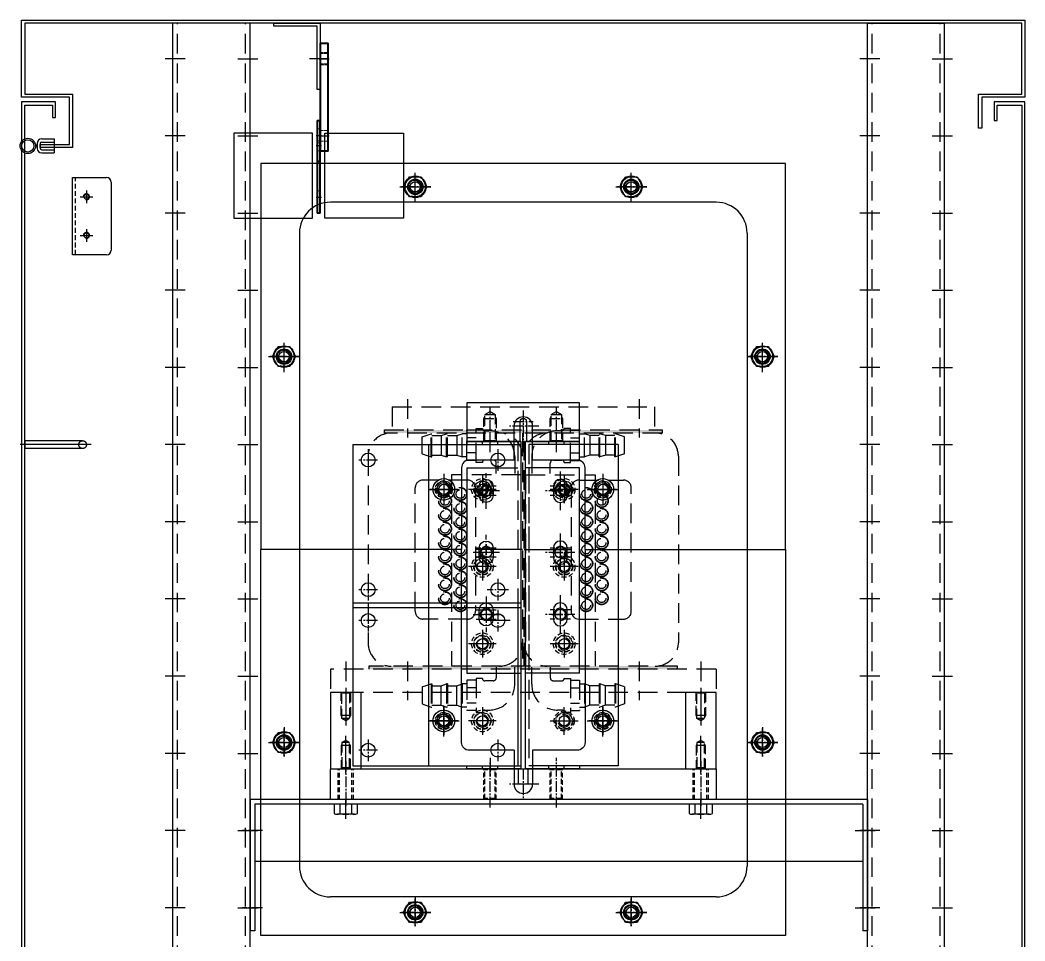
# Model space of a CAD drawing. Header units: millimetres. Extents: x 24815 to 36799, y -9299 to 5469.
# Drawn here: x 36148 to 36799, y 238 to 834 of the extents above; entities that cross this region are included whole.
import ezdxf

# ---------------------------------------------------------------- set-up
doc = ezdxf.new("R2010")
doc.units = ezdxf.units.MM
for name, pattern in [('CENTER', [50.8, 31.75, -6.35, 6.35, -6.35]), ('CENTER1', [10, 7, -1, 1, -1]), ('DPDM0486$0$CHAIN', [0.3543, 0.2362, -0.0295, 0.0591, -0.0295]), ('DPDM0486$0$DASHED', [0.2067, 0.1654, -0.0413]), ('DPDM0487$0$CHAIN', [0.3543, 0.2362, -0.0295, 0.0591, -0.0295]), ('DPDM0487$0$DASHED', [0.2067, 0.1654, -0.0413]), ('HIDDEN', [9.525, 6.35, -3.175]), ('HIDDEN2', [4.7625, 3.175, -1.5875]), ('HIDDENX2', [19.05, 12.7, -6.35])]:
    doc.linetypes.add(name, pattern=pattern)
for name, color, linetype in [('3', 3, 'Continuous'), ('______', 7, 'Continuous'), ('CENTER', 1, 'CENTER'), ('H', 2, 'HIDDEN'), ('HIDDEN', 2, 'HIDDEN'), ('THIN', 3, 'Continuous')]:
    doc.layers.add(name, color=color, linetype=linetype)
for name, color, linetype, lineweight in [('DPDM0486$0$가려진 것(ISO)', 2, 'DPDM0486$0$DASHED', 18), ('DPDM0486$0$가시적인 것(ISO)', 3, 'Continuous', 40), ('DPDM0486$0$중심선(ISO)', 1, 'Continuous', 25), ('DPDM0487$0$가려진 것(ISO)', 2, 'DPDM0487$0$DASHED', 18), ('DPDM0487$0$가시적인 것(ISO)', 3, 'Continuous', 40), ('DPDM0487$0$중심선(ISO)', 1, 'Continuous', 25), ('외형선', 3, 'Continuous', 30)]:
    doc.layers.add(name, color=color, linetype=linetype, lineweight=lineweight)

# ---------------------------------------------------------------- blocks, each defined once
blk = doc.blocks.new('87erfasdfasdfasdfasdfsdaf')
at = {"color": 140}
for p, q in [((-12215.28, 14062.53), (-12215.28, 14958.53)), ((-12165.28, 14958.53), (-12215.28, 14958.53)), ((-12165.28, 14062.53), (-12165.28, 14958.53)), ((-12215.28, 14062.53), (-12165.28, 14062.53))]:
    blk.add_line(p, q, dxfattribs=at)
at = {"color": 2, "linetype": 'HIDDENX2'}
for p, q in [((-12212.28, 14062.53), (-12212.28, 14958.53)), ((-12168.28, 14062.53), (-12168.28, 14958.53))]:
    blk.add_line(p, q, dxfattribs=at)
at = {"color": 1}
for p, q in [((-12207.28, 14935.53), (-12220.28, 14935.53)), ((-12173.28, 14935.53), (-12160.28, 14935.53)), ((-12207.28, 14885.53), (-12220.28, 14885.53)), ((-12173.28, 14885.53), (-12160.28, 14885.53)), ((-12207.28, 14835.53), (-12220.28, 14835.53)), ((-12173.28, 14835.53), (-12160.28, 14835.53)), ((-12207.28, 14785.53), (-12220.28, 14785.53)), ((-12173.28, 14785.53), (-12160.28, 14785.53)), ((-12207.28, 14735.53), (-12220.28, 14735.53)), ((-12173.28, 14735.53), (-12160.28, 14735.53)), ((-12207.28, 14685.53), (-12220.28, 14685.53)), ((-12173.28, 14685.53), (-12160.28, 14685.53)), ((-12207.28, 14635.53), (-12220.28, 14635.53)), ((-12173.28, 14635.53), (-12160.28, 14635.53)), ((-12207.28, 14585.53), (-12220.28, 14585.53)), ((-12173.28, 14585.53), (-12160.28, 14585.53)), ((-12207.28, 14535.53), (-12220.28, 14535.53)), ((-12173.28, 14535.53), (-12160.28, 14535.53)), ((-12207.28, 14485.53), (-12220.28, 14485.53)), ((-12173.28, 14485.53), (-12160.28, 14485.53)), ((-12207.28, 14435.53), (-12220.28, 14435.53)), ((-12173.28, 14435.53), (-12160.28, 14435.53)), ((-12207.28, 14385.53), (-12220.28, 14385.53)), ((-12173.28, 14385.53), (-12160.28, 14385.53)), ((-12207.28, 14335.53), (-12220.28, 14335.53)), ((-12173.28, 14335.53), (-12160.28, 14335.53)), ((-12207.28, 14285.53), (-12220.28, 14285.53)), ((-12173.28, 14285.53), (-12160.28, 14285.53)), ((-12207.28, 14235.53), (-12220.28, 14235.53)), ((-12173.28, 14235.53), (-12160.28, 14235.53)), ((-12207.28, 14185.53), (-12220.28, 14185.53)), ((-12173.28, 14185.53), (-12160.28, 14185.53)), ((-12207.28, 14135.53), (-12220.28, 14135.53)), ((-12173.28, 14135.53), (-12160.28, 14135.53)), ((-12207.28, 14085.53), (-12220.28, 14085.53)), ((-12173.28, 14085.53), (-12160.28, 14085.53))]:
    blk.add_line(p, q, dxfattribs=at)
blk = doc.blocks.new('56TERFDASDFSD')
at = {"color": 4}
for p, q in [((29592.03, 11655.8), (29622.03, 11655.8)), ((29592.03, 11653.8), (29592.03, 11655.8)), ((29620.03, 11653.8), (29592.03, 11653.8)), ((29620.03, 11612.8), (29620.03, 11653.8)), ((29622.03, 11655.8), (29622.03, 11612.8)), ((29622.03, 11612.8), (29620.03, 11612.8))]:
    blk.add_line(p, q, dxfattribs=at)
at = {"layer": 'CENTER', "ltscale": 3}
blk.add_line((29627.03, 11632.8), (29615.03, 11632.8), dxfattribs=at)
blk = doc.blocks.new('ASDHREWHREJJJ')
for p, q in [((14491.89, -8468.07), (14488.89, -8468.07)), ((14489.89, -8467.05), (14489.89, -8468.07)), ((14490.89, -8467.05), (14490.89, -8468.07)), ((14485.89, -8471.07), (14485.89, -8479.07)), ((14487.89, -8471.07), (14487.89, -8479.07)), ((14491.89, -8470.07), (14488.89, -8470.07)), ((14492.89, -8471.07), (14492.89, -8479.07)), ((14494.89, -8471.07), (14494.89, -8479.07)), ((14494.89, -8479.07), (14485.89, -8479.07))]:
    blk.add_line(p, q)
for radius in [5, 4]:
    blk.add_circle((14490.39, -8462.07), radius)
for centre, radius, start, end in [((14488.89, -8471.07), 3, 90, 180), ((14491.89, -8471.07), 3, 0, 90), ((14488.89, -8471.07), 1, 90, 180), ((14491.89, -8471.07), 1, 0, 90)]:
    blk.add_arc(centre, radius, start, end)
blk = doc.blocks.new('HFFFFFF')
at = {"color": 1}
for p, q in [((-14020.93, -13920.96), (-14020.93, -13870.96)), ((-14020.93, -13870.96), (-13998.93, -13870.96)), ((-13995.93, -13873.96), (-13995.93, -13917.96)), ((-13998.93, -13920.96), (-14020.93, -13920.96))]:
    blk.add_line(p, q, dxfattribs=at)
at = {"color": 2, "linetype": 'HIDDEN2'}
blk.add_line((-14018.93, -13920.96), (-14018.93, -13870.96), dxfattribs=at)
at = {"color": 3}
for centre in [(-14011.93, -13883.46), (-14011.93, -13908.46)]:
    blk.add_circle(centre, 1.6, dxfattribs=at)
at = {"color": 1}
for centre, start, end in [((-13998.93, -13873.96), 0, 90), ((-13998.93, -13917.96), 270, 0)]:
    blk.add_arc(centre, 3, start, end, dxfattribs=at)
for centre in [(-14011.93, -13883.46), (-14011.93, -13908.46)]:
    blk.add_arc(centre, 2, 259.35381, 193.7158)
at = {"layer": 'CENTER', "linetype": 'CENTER', "ltscale": 3}
for p, q in [((-14016.03, -13883.46), (-14007.83, -13883.46)), ((-14011.93, -13879.36), (-14011.93, -13887.56)), ((-14011.93, -13904.36), (-14011.93, -13912.56)), ((-14016.03, -13908.46), (-14007.83, -13908.46))]:
    blk.add_line(p, q, dxfattribs=at)
blk = doc.blocks.new('A$C02817C94')
at = {"color": 3}
for points in [[(622, 850), (622, 830), (620, 830), (620, 852), (648, 852), (648, 898), (2, 898), (2, 852), (33, 852), (33, 817.5), (12, 817.5), (12, 819.5), (31, 819.5), (31, 850), (0, 850), (0, 900), (650, 900), (650, 850)], [(2, 55), (2, 845), (20, 845), (20, 837), (22, 837), (22, 847), (0, 847), (0, 53), (22, 53), (22, 63), (20, 63), (20, 55)]]:
    blk.add_lwpolyline(points, close=True, dxfattribs=at)
at = {"layer": '3'}
blk.add_line((2, 627.5), (2, 622.5), dxfattribs=at)
at = {"layer": 'CENTER', "ltscale": 10}
blk.add_line((45, 625), (-1, 625), dxfattribs=at)
at = {"layer": 'H', "color": 2, "ltscale": 10}
for p, q in [((39.5, 627.5), (2, 627.5)), ((39.5, 622.5), (2, 622.5))]:
    blk.add_line(p, q, dxfattribs=at)
blk.add_circle((39.5, 625), 2.5, dxfattribs=at)
at = {"layer": '외형선', "lineweight": -3}
blk.add_lwpolyline([(630, 835), (632, 835), (632, 845), (648, 845), (648, 155), (632, 155), (632, 165), (630, 165), (630, 153), (650, 153), (650, 847), (630, 847), (630, 835)], dxfattribs=at)
for name, p in [('87erfasdfasdfasdfasdfsdaf', (12313.28, -14060.53)), ('56TERFDASDFSD', (-29428.53, -10757.8)), ('HFFFFFF', (14053.93, 14668.96))]:
    blk.add_blockref(name, p)
at = {"xscale": -1}
blk.add_blockref('87erfasdfasdfasdfasdfsdaf', (-11617.28, -14060.53), dxfattribs=at)
at = {"color": 4, "rotation": 90.00000000000001}
blk.add_blockref('ASDHREWHREJJJ', (-8458.07, -13671.89), dxfattribs=at)
blk = doc.blocks.new('874ERTASDFSDFFSDF')
at = {"color": 0}
for p, q in [((15036.49, 10157.75), (15036.49, 10151.83)), ((15038.37, 10158.33), (15049.62, 10158.33)), ((15040.24, 10151.83), (15040.24, 10157.75)), ((15047.75, 10151.83), (15047.75, 10157.75)), ((15051.5, 10151.83), (15051.5, 10157.75)), ((15036.49, 10151.83), (15051.5, 10151.83))]:
    blk.add_line(p, q, dxfattribs=at)
for centre, radius, start, end in [((15038.37, 10155.01), 3.32, 55.61575, 124.38425), ((15043.99, 10145.91), 12.42, 72.41205, 107.58795), ((15049.62, 10155.01), 3.32, 55.61575, 124.38425)]:
    blk.add_arc(centre, radius, start, end, dxfattribs=at)
at = {"layer": 'CENTER'}
blk.add_line((15043.99, 10161.33), (15043.99, 10148.83), dxfattribs=at)
blk = doc.blocks.new('A$C7F624D06')
at = {"color": 140}
for p, q in [((-200, 0), (-200, 85)), ((-200, 85), (-197, 85)), ((-197, 3), (-197, 85)), ((197, 3), (197, 85)), ((197, 85), (200, 85)), ((200, 0), (200, 85)), ((-197, 40), (197, 40)), ((-200, 0), (200, 0)), ((-197, 3), (197, 3))]:
    blk.add_line(p, q, dxfattribs=at)
at = {"color": 1, "linetype": 'CENTER1'}
for p, q in [((-192, 70), (-205, 70)), ((192, 70), (205, 70)), ((-192, 20), (-205, 20)), ((192, 20), (205, 20))]:
    blk.add_line(p, q, dxfattribs=at)
for p in [(-15135.99, -10148.83), (-14905.99, -10148.83)]:
    blk.add_blockref('874ERTASDFSDFFSDF', p)
blk = doc.blocks.new('A$C56F309C0')
at = {"layer": 'DPDM0486$0$가려진 것(ISO)', "ltscale": 12.094824}
for p, q in [((-4, 0), (-4, -5)), ((-3.3235, 0), (-3.3235, -5)), ((3.3235, 0), (3.3235, -5)), ((4, -5), (4, 0)), ((46.5, 0), (46.5, -5)), ((53.5, 0), (53.5, -5))]:
    blk.add_line(p, q, dxfattribs=at)
at = {"layer": 'DPDM0486$0$가시적인 것(ISO)'}
for p, q in [((-10, 0), (60, 0)), ((-10, 0), (-10, -5)), ((60, -5), (60, 0)), ((60, -5), (-10, -5))]:
    blk.add_line(p, q, dxfattribs=at)
at = {"layer": 'DPDM0486$0$중심선(ISO)', "linetype": 'DPDM0486$0$CHAIN', "ltscale": 7.222748}
for p, q in [((0, 0.75), (0, -5.75)), ((50, 0.75), (50, -5.75))]:
    blk.add_line(p, q, dxfattribs=at)
blk = doc.blocks.new('A$C333E5E4C')
at = {"layer": 'DPDM0487$0$가려진 것(ISO)', "ltscale": 3.809293}
for p, q in [((0, 4.5), (2, 4.5)), ((0, -3.25), (2, -3.25)), ((0, -4.5), (2, -4.5)), ((0, -9.75), (2, -9.75)), ((0, -35.5), (2, -35.5)), ((0, -44.5), (2, -44.5))]:
    blk.add_line(p, q, dxfattribs=at)
at = {"layer": 'DPDM0487$0$가시적인 것(ISO)'}
for p, q in [((0, -16.5), (0, 10)), ((2, 10), (0, 10)), ((2, 10), (2, -16.5)), ((0, -50), (0, -16.5)), ((0, -16.5), (2, -16.5)), ((2, -16.5), (2, -50)), ((0, -50), (2, -50))]:
    blk.add_line(p, q, dxfattribs=at)
at = {"layer": 'DPDM0487$0$중심선(ISO)', "linetype": 'DPDM0487$0$CHAIN', "ltscale": 3.889126}
for p, q in [((-0.75, 0), (2.75, 0)), ((-0.75, -6.5), (2.75, -6.5)), ((-0.75, -40), (2.75, -40))]:
    blk.add_line(p, q, dxfattribs=at)
blk = doc.blocks.new('A$C0DEE3F55')
for points in [[(-54, -103.29), (-3, -103.29), (-3, -48.29), (-54, -48.29)], [(56, -103.29), (5, -103.29), (5, -48.29), (56, -48.29)]]:
    blk.add_lwpolyline(points, close=True)
at = {"rotation": 270}
blk.add_blockref('A$C56F309C0', (0, 0), dxfattribs=at)
blk.add_blockref('A$C333E5E4C', (0, -50))
blk = doc.blocks.new('A$C68274837')
at = {"color": 2, "linetype": 'HIDDEN2'}
for p, q in [((-235, 0), (-235, 20)), ((-234, 0), (-234, 20)), ((-226, 0), (-226, 20)), ((-225, 0), (-225, 20)), ((-140.5, 0), (-140.5, 20)), ((-132.5, 0), (-132.5, 20)), ((-97.5, 0), (-97.5, 20)), ((-89.5, 0), (-89.5, 20)), ((-5, 0), (-5, 20)), ((-4, 0), (-4, 20)), ((4, 0), (4, 20)), ((5, 0), (5, 20)), ((-139.82, 0.68), (-139.82, 19.32)), ((-133.18, 0.68), (-133.18, 19.32)), ((-96.82, 0.68), (-96.82, 19.32)), ((-90.18, 0.68), (-90.18, 19.32))]:
    blk.add_line(p, q, dxfattribs=at)
at = {"color": 1, "linetype": 'CENTER1'}
for p, q in [((-230, 25), (-230, -5)), ((-136.5, -5), (-136.5, 25)), ((-93.5, -5), (-93.5, 25)), ((0, 25), (0, -5))]:
    blk.add_line(p, q, dxfattribs=at)
at = {"color": 251}
blk.add_lwpolyline([(10, 20), (10, 0), (-240, 0), (-240, 20)], close=True, dxfattribs=at)
at = {"color": 2, "linetype": 'HIDDEN2'}
for points in [[(-132.5, 20), (-133.18, 19.32), (-139.82, 19.32), (-140.5, 20)], [(-89.5, 20), (-90.18, 19.32), (-96.82, 19.32), (-97.5, 20)], [(-132.5, 0), (-133.18, 0.68), (-139.82, 0.68), (-140.5, 0)], [(-89.5, 0), (-90.18, 0.68), (-96.82, 0.68), (-97.5, 0)]]:
    blk.add_lwpolyline(points, dxfattribs=at)
at = {"color": 251}
blk.add_lwpolyline([(-112, 20), (-112, 10), (-118, 10), (-118, 20)], dxfattribs=at)
blk = doc.blocks.new('A$C0AB6552B')
at = {"color": 32}
for p, q in [((-10, 49.5), (-10, 0)), ((10, 49.5), (-10, 49.5)), ((10, 0), (10, 49.5)), ((-10, 0), (10, 0))]:
    blk.add_line(p, q, dxfattribs=at)
at = {"layer": 'CENTER'}
for p, q in [((0, 52.5), (0, 28.08)), ((0, -3), (0, 21.42))]:
    blk.add_line(p, q, dxfattribs=at)
at = {"layer": 'HIDDEN'}
for p, q in [((3, 34.5), (-3, 34.5)), ((2.46, 32.5), (-2.46, 32.5)), ((3, 15), (-3, 15)), ((2.46, 17), (-2.46, 17))]:
    blk.add_line(p, q, dxfattribs=at)
for points in [[(-2.46, 33.56), (-3, 34.5), (-3, 49.5)], [(3, 49.5), (2.46, 48.96), (-2.46, 48.96), (-3, 49.5)], [(2.46, 48.96), (2.46, 32.5), (0, 31.08), (-2.46, 32.5), (-2.46, 48.96)], [(3, 49.5), (3, 34.5), (2.46, 33.56)], [(-2.46, 15.94), (-3, 15), (-3, 0)], [(2.46, 0.54), (2.46, 17), (0, 18.42), (-2.46, 17), (-2.46, 0.54)], [(3, 0), (3, 15), (2.46, 15.94)], [(3, 0), (2.46, 0.54), (-2.46, 0.54), (-3, 0)]]:
    blk.add_lwpolyline(points, dxfattribs=at)
blk = doc.blocks.new('A$C1CBE4299')
at = {"color": 3}
for p, q in [((-20, 225), (-270, 225)), ((-290, 205), (-290, -205)), ((0, 205), (0, -205)), ((-20, -225), (-270, -225))]:
    blk.add_line(p, q, dxfattribs=at)
at = {"color": 2, "linetype": 'HIDDENX2'}
for points in [[(-218.75, 241.5), (-211.25, 241.5), (-207.49, 235), (-211.25, 228.5), (-218.75, 228.5), (-222.51, 235), (-218.75, 241.5)], [(-78.75, 241.5), (-71.25, 241.5), (-67.49, 235), (-71.25, 228.5), (-78.75, 228.5), (-82.51, 235), (-78.75, 241.5)], [(-303.75, 131.5), (-296.25, 131.5), (-292.49, 125), (-296.25, 118.5), (-303.75, 118.5), (-307.51, 125), (-303.75, 131.5)], [(6.25, 131.5), (13.75, 131.5), (17.51, 125), (13.75, 118.5), (6.25, 118.5), (2.49, 125), (6.25, 131.5)], [(-303.75, -118.5), (-296.25, -118.5), (-292.49, -125), (-296.25, -131.5), (-303.75, -131.5), (-307.51, -125), (-303.75, -118.5)], [(6.25, -118.5), (13.75, -118.5), (17.51, -125), (13.75, -131.5), (6.25, -131.5), (2.49, -125), (6.25, -118.5)], [(-218.75, -228.5), (-211.25, -228.5), (-207.49, -235), (-211.25, -241.5), (-218.75, -241.5), (-222.51, -235), (-218.75, -228.5)], [(-78.75, -228.5), (-71.25, -228.5), (-67.49, -235), (-71.25, -241.5), (-78.75, -241.5), (-82.51, -235), (-78.75, -228.5)]]:
    blk.add_lwpolyline(points, dxfattribs=at)
for centre in [(-215, 235), (-75, 235), (-300, 125), (10, 125), (-300, -125), (10, -125), (-215, -235), (-75, -235)]:
    blk.add_circle(centre, 6.5, dxfattribs=at)
at = {"color": 3}
for centre in [(-215, 235), (-75, 235), (-300, 125), (10, 125), (-300, -125), (10, -125), (-215, -235), (-75, -235)]:
    blk.add_circle(centre, 5, dxfattribs=at)
for centre in [(-215, 235), (-75, 235), (-300, 125), (10, 125), (-300, -125), (10, -125), (-215, -235), (-75, -235)]:
    blk.add_circle(centre, 3.32)
for centre, start, end in [((-270, 205), 90, 180), ((-20, 205), 0, 90), ((-270, -205), 180, 270), ((-20, -205), 270, 0)]:
    blk.add_arc(centre, 20, start, end, dxfattribs=at)
at = {"layer": 'CENTER'}
for p, q in [((-215, 226), (-215, 244)), ((-75, 226), (-75, 244)), ((-225.01, 235), (-204.99, 235)), ((-85.01, 235), (-64.99, 235)), ((-300, 116), (-300, 134)), ((10, 116), (10, 134)), ((-310.01, 125), (-289.99, 125)), ((-0.01, 125), (20.01, 125)), ((-300, -134), (-300, -116)), ((10, -134), (10, -116)), ((-310.01, -125), (-289.99, -125)), ((-0.01, -125), (20.01, -125)), ((-215, -244), (-215, -226)), ((-75, -244), (-75, -226)), ((-225.01, -235), (-204.99, -235)), ((-85.01, -235), (-64.99, -235))]:
    blk.add_line(p, q, dxfattribs=at)
at = {"layer": 'THIN'}
for centre in [(-215, 235), (-75, 235), (-300, 125), (10, 125), (-300, -125), (10, -125), (-215, -235), (-75, -235)]:
    blk.add_arc(centre, 4, 165, 105, dxfattribs=at)
blk = doc.blocks.new('A$C2F8D051A')
at = {"linetype": 'HIDDENX2'}
for points in [[(-35, 170), (-35, 168), (-215, 168), (-215, 170)], [(-225, 15), (-225, 17), (-25, 17), (-25, 15)]]:
    blk.add_hatch(color=250, dxfattribs=at).paths.add_polyline_path(points)
at = {"color": 250, "linetype": 'HIDDENX2'}
for p, q in [((-200, 190), (-200, 165)), ((-50, 190), (-50, 165)), ((-210, 185), (-40, 185)), ((-210, 185), (-210, 170)), ((-40, 185), (-40, 170)), ((-215, 170), (-35, 170)), ((-215, 168), (-215, 170)), ((-155.5, 169.81), (-161.5, 169.81)), ((-161.5, 150.18), (-161.5, 169.81)), ((-155.5, 149), (-155.5, 171)), ((-155.5, 171), (-151.5, 171)), ((-150, 169.5), (-147.25, 169.5)), ((-100, 169.5), (-102.75, 169.5)), ((-94.5, 171), (-98.5, 171)), ((-94.5, 149), (-94.5, 171)), ((-94.5, 169.81), (-88.5, 169.81)), ((-88.5, 150.18), (-88.5, 169.81)), ((-35, 170), (-35, 168)), ((-35, 168), (-215, 168)), ((-190.5, 165.5), (-184.73, 167.5)), ((-190.5, 154.5), (-190.5, 165.5)), ((-190.5, 164.45), (-190.3, 164.25)), ((-184.73, 167.5), (-184.23, 167.5)), ((-184.73, 152.5), (-184.73, 167.5)), ((-184.23, 152.5), (-184.23, 167.5)), ((-184.23, 166.3), (-178.23, 166.3)), ((-178.23, 166.3), (-174.65, 167.5)), ((-178.23, 166.3), (-178.23, 153.7)), ((-174.65, 152.5), (-174.65, 167.5)), ((-174.15, 167.5), (-174.65, 167.5)), ((-174.15, 152.5), (-174.15, 167.5)), ((-174.15, 166.3), (-168.15, 166.3)), ((-168.15, 166.3), (-164.58, 167.5)), ((-168.15, 166.3), (-168.15, 153.7)), ((-164.58, 152.5), (-164.58, 167.5)), ((-161.5, 167.5), (-164.58, 167.5)), ((-155.5, 164.9), (-161.5, 164.9)), ((-125.5, 168), (-125.5, 17)), ((-124.5, 17), (-124.5, 168)), ((-94.5, 164.9), (-88.5, 164.9)), ((-88.5, 167.5), (-85.42, 167.5)), ((-85.42, 152.5), (-85.42, 167.5)), ((-81.85, 166.3), (-85.42, 167.5)), ((-75.85, 166.3), (-81.85, 166.3)), ((-81.85, 166.3), (-81.85, 153.7)), ((-75.85, 152.5), (-75.85, 167.5)), ((-75.85, 167.5), (-75.35, 167.5)), ((-75.35, 152.5), (-75.35, 167.5)), ((-71.77, 166.3), (-75.35, 167.5)), ((-65.77, 166.3), (-71.77, 166.3)), ((-71.77, 166.3), (-71.77, 153.7)), ((-65.77, 152.5), (-65.77, 167.5)), ((-65.27, 167.5), (-65.77, 167.5)), ((-65.27, 152.5), (-65.27, 167.5)), ((-59.5, 165.5), (-65.27, 167.5)), ((-59.5, 164.45), (-59.7, 164.25)), ((-59.5, 154.5), (-59.5, 165.5)), ((-225.5, 153), (-225.5, 32)), ((-190.5, 155.55), (-190.3, 155.75)), ((-190.5, 154.5), (-184.73, 152.5)), ((-184.73, 152.5), (-184.23, 152.5)), ((-184.23, 153.7), (-178.23, 153.7)), ((-178.23, 153.7), (-174.65, 152.5)), ((-174.15, 152.5), (-174.65, 152.5)), ((-174.15, 153.7), (-168.15, 153.7)), ((-168.15, 153.7), (-164.58, 152.5)), ((-161.5, 152.5), (-164.58, 152.5)), ((-155.5, 155.09), (-161.5, 155.09)), ((-155.5, 150.18), (-161.5, 150.18)), ((-144.5, 150.5), (-150, 150.5)), ((-130.5, 152.75), (-130.5, 141.73)), ((-119.5, 152.75), (-119.5, 141.73)), ((-105.5, 150.5), (-100, 150.5)), ((-94.5, 155.09), (-88.5, 155.09)), ((-94.5, 150.18), (-88.5, 150.18)), ((-88.5, 152.5), (-85.42, 152.5)), ((-81.85, 153.7), (-85.42, 152.5)), ((-75.85, 153.7), (-81.85, 153.7)), ((-75.85, 152.5), (-75.35, 152.5)), ((-71.77, 153.7), (-75.35, 152.5)), ((-65.77, 153.7), (-71.77, 153.7)), ((-65.27, 152.5), (-65.77, 152.5)), ((-59.5, 154.5), (-65.27, 152.5)), ((-59.5, 155.55), (-59.7, 155.75)), ((-24.5, 153), (-24.5, 32)), ((-151.5, 149), (-155.5, 149)), ((-142.5, 141.73), (-142.5, 148.5)), ((-107.5, 141.73), (-107.5, 148.5)), ((-98.5, 149), (-94.5, 149)), ((-161, 137.5), (-190, 137.5)), ((-126.5, 141), (-171.5, 141)), ((-171.5, 141), (-171.5, 17)), ((-126.5, 141), (-126.5, 17)), ((-123.5, 141), (-78.5, 141)), ((-123.5, 141), (-123.5, 17)), ((-89, 137.5), (-60, 137.5)), ((-78.5, 141), (-78.5, 17)), ((-195, 52.5), (-195, 132.5)), ((-156, 132.5), (-156, 52.5)), ((-94, 132.5), (-94, 52.5)), ((-55, 52.5), (-55, 132.5)), ((-195, 92.5), (-225.5, 92.5)), ((-55, 92.5), (-24.5, 92.5)), ((-161, 47.5), (-190, 47.5)), ((-89, 47.5), (-60, 47.5)), ((-240, 20), (-240, -5)), ((-200, 20), (-200, -5)), ((-50, 20), (-50, -5)), ((-10, 20), (-10, -5)), ((0, 15), (-250, 15)), ((-250, 15), (-250, 0)), ((-25, 17), (-225, 17)), ((-225, 17), (-225, 15)), ((-142.5, 16.27), (-142.5, 9.5)), ((-130.5, 5.25), (-130.5, 16.27)), ((-119.5, 5.25), (-119.5, 16.27)), ((-107.5, 16.27), (-107.5, 9.5)), ((-25, 15), (-25, 17)), ((0, 15), (0, 0)), ((-155.5, 7.82), (-161.5, 7.82)), ((-161.5, 7.82), (-161.5, -11.81)), ((-151.5, 9), (-155.5, 9)), ((-155.5, 9), (-155.5, -13)), ((-144.5, 7.5), (-150, 7.5)), ((-105.5, 7.5), (-100, 7.5)), ((-98.5, 9), (-94.5, 9)), ((-94.5, 9), (-94.5, -13)), ((-94.5, 7.82), (-88.5, 7.82)), ((-88.5, 7.82), (-88.5, -11.81)), ((0, 0), (-250, 0)), ((-190.5, 3.5), (-184.73, 5.5)), ((-190.5, 3.5), (-190.5, -7.5)), ((-190.5, 2.45), (-190.3, 2.25)), ((-184.73, 5.5), (-184.23, 5.5)), ((-184.73, 5.5), (-184.73, -9.5)), ((-184.23, 5.5), (-184.23, -9.5)), ((-184.23, 4.3), (-178.23, 4.3)), ((-178.23, 4.3), (-174.65, 5.5)), ((-178.23, -8.3), (-178.23, 4.3)), ((-174.65, 5.5), (-174.65, -9.5)), ((-174.15, 5.5), (-174.65, 5.5)), ((-174.15, 5.5), (-174.15, -9.5)), ((-174.15, 4.3), (-168.15, 4.3)), ((-168.15, 4.3), (-164.58, 5.5)), ((-168.15, -8.3), (-168.15, 4.3)), ((-164.58, 5.5), (-164.58, -9.5)), ((-161.5, 5.5), (-164.58, 5.5)), ((-155.5, 2.91), (-161.5, 2.91)), ((-94.5, 2.91), (-88.5, 2.91)), ((-88.5, 5.5), (-85.42, 5.5)), ((-85.42, 5.5), (-85.42, -9.5)), ((-81.85, 4.3), (-85.42, 5.5)), ((-75.85, 4.3), (-81.85, 4.3)), ((-81.85, -8.3), (-81.85, 4.3)), ((-75.85, 5.5), (-75.85, -9.5)), ((-75.85, 5.5), (-75.35, 5.5)), ((-75.35, 5.5), (-75.35, -9.5)), ((-71.77, 4.3), (-75.35, 5.5)), ((-65.77, 4.3), (-71.77, 4.3)), ((-71.77, -8.3), (-71.77, 4.3)), ((-65.77, 5.5), (-65.77, -9.5)), ((-65.27, 5.5), (-65.77, 5.5)), ((-59.5, 3.5), (-65.27, 5.5)), ((-65.27, 5.5), (-65.27, -9.5)), ((-59.5, 2.45), (-59.7, 2.25)), ((-59.5, 3.5), (-59.5, -7.5)), ((-190.5, -6.45), (-190.3, -6.25)), ((-59.5, -6.45), (-59.7, -6.25)), ((-190.5, -7.5), (-184.73, -9.5)), ((-184.73, -9.5), (-184.23, -9.5)), ((-184.23, -8.3), (-178.23, -8.3)), ((-178.23, -8.3), (-174.65, -9.5)), ((-174.15, -9.5), (-174.65, -9.5)), ((-174.15, -8.3), (-168.15, -8.3)), ((-168.15, -8.3), (-164.58, -9.5)), ((-161.5, -9.5), (-164.58, -9.5)), ((-155.5, -6.9), (-161.5, -6.9)), ((-155.5, -11.81), (-161.5, -11.81)), ((-155.5, -13), (-151.5, -13)), ((-150, -11.5), (-147.25, -11.5)), ((-100, -11.5), (-102.75, -11.5)), ((-94.5, -13), (-98.5, -13)), ((-94.5, -6.9), (-88.5, -6.9)), ((-94.5, -11.81), (-88.5, -11.81)), ((-88.5, -9.5), (-85.42, -9.5)), ((-81.85, -8.3), (-85.42, -9.5)), ((-75.85, -8.3), (-81.85, -8.3)), ((-75.85, -9.5), (-75.35, -9.5)), ((-71.77, -8.3), (-75.35, -9.5)), ((-65.77, -8.3), (-71.77, -8.3)), ((-65.27, -9.5), (-65.77, -9.5)), ((-59.5, -7.5), (-65.27, -9.5))]:
    blk.add_line(p, q, dxfattribs=at)
at = {"color": 0, "linetype": 'CENTER1'}
for p, q in [((-143.55, 130.5), (-154.45, 130.5)), ((-149, 135.95), (-149, 125.05)), ((-106.45, 130.5), (-95.55, 130.5)), ((-101, 135.95), (-101, 125.05)), ((-149, 95.95), (-149, 85.05)), ((-101, 95.95), (-101, 85.05)), ((-143.55, 90.5), (-154.45, 90.5)), ((-106.45, 90.5), (-95.55, 90.5)), ((-149, 55.95), (-149, 45.05)), ((-101, 55.95), (-101, 45.05)), ((-143.55, 50.5), (-154.45, 50.5)), ((-106.45, 50.5), (-95.55, 50.5))]:
    blk.add_line(p, q, dxfattribs=at)
at = {"color": 250}
for p, q in [((-125.5, 92.5), (-156, 92.5)), ((-124.5, 92.5), (-94, 92.5))]:
    blk.add_line(p, q, dxfattribs=at)
at = {"color": 250, "linetype": 'HIDDENX2'}
for centre, radius in [((-165.75, 128.5), 4.25), ((-165.75, 128.5), 4), ((-165.75, 128.5), 2.8), ((-84.25, 128.5), 4.25), ((-84.25, 128.5), 4), ((-84.25, 128.5), 2.8), ((-175.75, 124), 4.25), ((-175.75, 124), 4), ((-175.75, 124), 2.8), ((-165.75, 119.5), 4.25), ((-84.25, 119.5), 4.25), ((-74.25, 124), 4.25), ((-74.25, 124), 4), ((-74.25, 124), 2.8), ((-175.75, 115), 4.25), ((-175.75, 115), 4), ((-175.75, 115), 2.8), ((-165.75, 119.5), 4), ((-165.75, 119.5), 2.8), ((-84.25, 119.5), 4), ((-84.25, 119.5), 2.8), ((-74.25, 115), 4.25), ((-74.25, 115), 4), ((-74.25, 115), 2.8), ((-165.75, 110.5), 4.25), ((-165.75, 110.5), 4), ((-165.75, 110.5), 2.8), ((-84.25, 110.5), 4.25), ((-84.25, 110.5), 4), ((-84.25, 110.5), 2.8), ((-175.75, 106), 4.25), ((-175.75, 106), 4), ((-175.75, 106), 2.8), ((-165.75, 101.5), 4.25), ((-165.75, 101.5), 4), ((-165.75, 101.5), 2.8), ((-84.25, 101.5), 4.25), ((-84.25, 101.5), 4), ((-84.25, 101.5), 2.8), ((-74.25, 106), 4.25), ((-74.25, 106), 4), ((-74.25, 106), 2.8), ((-175.75, 97), 4.25), ((-175.75, 97), 4), ((-175.75, 97), 2.8), ((-74.25, 97), 4.25), ((-74.25, 97), 4), ((-74.25, 97), 2.8), ((-175.75, 88), 4.25), ((-175.75, 88), 4), ((-165.75, 92.5), 4.25), ((-165.75, 92.5), 4), ((-165.75, 92.5), 2.8), ((-84.25, 92.5), 4.25), ((-84.25, 92.5), 4), ((-84.25, 92.5), 2.8), ((-74.25, 88), 4.25), ((-74.25, 88), 4), ((-175.75, 88), 2.8), ((-165.75, 83.5), 4.25), ((-165.75, 83.5), 4), ((-165.75, 83.5), 2.8), ((-84.25, 83.5), 4.25), ((-84.25, 83.5), 4), ((-84.25, 83.5), 2.8), ((-74.25, 88), 2.8), ((-175.75, 79), 4.25), ((-175.75, 79), 4), ((-175.75, 79), 2.8), ((-165.75, 74.5), 4.25), ((-165.75, 74.5), 4), ((-84.25, 74.5), 4.25), ((-84.25, 74.5), 4), ((-74.25, 79), 4.25), ((-74.25, 79), 4), ((-74.25, 79), 2.8), ((-175.75, 70), 4.25), ((-175.75, 70), 4), ((-175.75, 70), 2.8), ((-165.75, 74.5), 2.8), ((-84.25, 74.5), 2.8), ((-74.25, 70), 4.25), ((-74.25, 70), 4), ((-74.25, 70), 2.8), ((-175.75, 61), 4.25), ((-165.75, 65.5), 4.25), ((-165.75, 65.5), 4), ((-165.75, 65.5), 2.8), ((-84.25, 65.5), 4.25), ((-84.25, 65.5), 4), ((-84.25, 65.5), 2.8), ((-74.25, 61), 4.25), ((-175.75, 61), 4), ((-175.75, 61), 2.8), ((-165.75, 56.5), 4.25), ((-165.75, 56.5), 4), ((-165.75, 56.5), 2.8), ((-84.25, 56.5), 4.25), ((-84.25, 56.5), 4), ((-84.25, 56.5), 2.8), ((-74.25, 61), 4), ((-74.25, 61), 2.8)]:
    blk.add_circle(centre, radius, dxfattribs=at)
for centre in [(-149, 130.5), (-101, 130.5), (-149, 90.5), (-101, 90.5), (-149, 50.5), (-101, 50.5)]:
    blk.add_circle(centre, 3.4)
for centre, radius, start, end in [((-150, 171), 1.5, 180, 270), ((-147.25, 152.75), 16.75, 0, 90), ((-102.75, 152.75), 16.75, 90, 180), ((-100, 171), 1.5, 270, 360), ((-210.5, 153), 15, 90, 180), ((-140.5, 153), 15, 0, 90), ((-109.5, 153), 15, 90, 180), ((-39.5, 153), 15, 0, 90), ((-150, 149), 1.5, 90, 180), ((-144.5, 148.5), 2, 0, 90), ((-105.5, 148.5), 2, 90, 180), ((-100, 149), 1.5, 0, 90), ((-190, 132.5), 5, 90, 180), ((-161, 132.5), 5, 0, 90), ((-89, 132.5), 5, 90, 180), ((-60, 132.5), 5, 0, 90), ((-190, 52.5), 5, 180, 270), ((-161, 52.5), 5, 270, 0), ((-60, 52.5), 5, 270, 0), ((-210.5, 32), 15, 180, 270), ((-140.5, 32), 15, 270, 0), ((-109.5, 32), 15, 180, 270), ((-39.5, 32), 15, 270, 0), ((-150, 9), 1.5, 180, 270), ((-144.5, 9.5), 2, 270, 360), ((-105.5, 9.5), 2, 180, 270), ((-100, 9), 1.5, 270, 360), ((-147.25, 5.25), 16.75, 270, 360), ((-102.75, 5.25), 16.75, 180, 270), ((-150, -13), 1.5, 90, 180), ((-100, -13), 1.5, 0, 90)]:
    blk.add_arc(centre, radius, start, end, dxfattribs=at)
at = {"color": 3}
for centre, start, end in [((-149, 130.5), 350, 260), ((-101, 130.5), 280, 190), ((-149, 90.5), 350, 260), ((-101, 90.5), 280, 190), ((-149, 50.5), 350, 260), ((-101, 50.5), 280, 190)]:
    blk.add_arc(centre, 4, start, end, dxfattribs=at)
at = {"color": 250}
blk.add_arc((-89, 52.5), 5, 180, 270, dxfattribs=at)
blk = doc.blocks.new('A$C46BE6026')
at = {"color": 3}
for p, q in [((-22.5, -140), (-22.5, 72)), ((12.5, 72), (-22.5, 72)), ((12.5, 70), (12.5, 72)), ((37.5, 70), (-20.5, 70)), ((37.5, 70), (37.5, -138)), ((12.5, -140), (-22.5, -140)), ((37.5, -138), (-20.5, -138)), ((12.5, -138), (12.5, -140))]:
    blk.add_line(p, q, dxfattribs=at)
at = {"color": 2, "linetype": 'HIDDENX2'}
for p, q in [((-7.5, 70), (-7.5, 72)), ((2.5, 70), (2.5, 72)), ((-20.5, 70), (-20.5, -138)), ((-7.5, -140), (-7.5, -138)), ((2.5, -140), (2.5, -138))]:
    blk.add_line(p, q, dxfattribs=at)
at = {"color": 1, "linetype": 'CENTER1'}
for p, q in [((-2.5, 65), (-2.5, 77)), ((-2.5, -145), (-2.5, -133))]:
    blk.add_line(p, q, dxfattribs=at)
at = {"color": 250}
for p, q in [((12.5, 55), (-22.5, 55)), ((12.5, -78), (12.5, 55)), ((12.5, -78), (-22.5, -78))]:
    blk.add_line(p, q, dxfattribs=at)
at = {"color": 250, "linetype": 'HIDDENX2'}
blk.add_line((-20.5, 55), (-20.5, -78), dxfattribs=at)
at = {"color": 250, "linetype": 'CENTER1'}
for p, q in [((0, 52.5), (0, 27.5)), ((9.5, 40), (-9.5, 40)), ((6.5, 43), (-6.5, 43)), ((6.5, 37), (-6.5, 37)), ((0, 12.5), (0, -12.5)), ((9.5, 0), (-9.5, 0)), ((6.5, 3), (-6.5, 3)), ((6.5, -3), (-6.5, -3)), ((0, -27.5), (0, -52.5)), ((6.5, -37), (-6.5, -37)), ((9.5, -40), (-9.5, -40)), ((6.5, -43), (-6.5, -43))]:
    blk.add_line(p, q, dxfattribs=at)
at = {"color": 250}
for points in [[(4.5, 37), (4.5, 43, 1), (-4.5, 43), (-4.5, 37, 1)], [(4.5, -3), (4.5, 3, 1), (-4.5, 3), (-4.5, -3, 1)], [(4.5, -43), (4.5, -37, 1), (-4.5, -37), (-4.5, -43, 1)]]:
    blk.add_lwpolyline(points, format="xyb", close=True, dxfattribs=at)
at = {"color": 2, "linetype": 'HIDDEN2'}
for centre, radius in [((2.5, 41), 7), ((2.5, 41), 5.55), ((2.5, 41), 5.25), ((27.5, 41), 7), ((27.5, 41), 5.55), ((27.5, 41), 5.25), ((2.5, -9), 7), ((2.5, -9), 5.55), ((2.5, -9), 5.25), ((2.5, -59), 7), ((2.5, -59), 5.55), ((2.5, -59), 5.25), ((2.5, -109), 6.5), ((2.5, -109), 5.55), ((2.5, -109), 5.25), ((27.5, -109), 7), ((27.5, -109), 5.55), ((27.5, -109), 5.25)]:
    blk.add_circle(centre, radius, dxfattribs=at)
for centre in [(2.5, 41), (27.5, 41), (2.5, -9), (2.5, -59), (2.5, -109), (27.5, -109)]:
    blk.add_circle(centre, 3.32)
at = {"layer": 'CENTER', "color": 1, "linetype": 'CENTER'}
for p, q in [((2.5, 50), (2.5, 32)), ((27.5, 50), (27.5, 32)), ((11.5, 41), (-6.5, 41)), ((36.5, 41), (18.5, 41)), ((2.5, 0), (2.5, -18)), ((11.5, -9), (-6.5, -9)), ((2.5, -50), (2.5, -68)), ((11.5, -59), (-6.5, -59)), ((27.5, -100), (27.5, -118)), ((36.5, -109), (18.5, -109))]:
    blk.add_line(p, q, dxfattribs=at)
at = {"layer": 'CENTER', "color": 1, "linetype": 'CENTER', "ltscale": 3}
for p, q in [((2.5, -118), (2.5, -100)), ((-6.5, -109), (11.5, -109))]:
    blk.add_line(p, q, dxfattribs=at)
at = {"layer": 'CENTER'}
for p, q in [((2.5, -116), (2.5, -102)), ((-4.5, -109), (9.5, -109))]:
    blk.add_line(p, q, dxfattribs=at)
at = {"layer": 'THIN'}
for centre, start, end in [((2.5, 41), 165, 75), ((27.5, 41), 165, 75), ((2.5, -9), 165, 75), ((2.5, -59), 165, 75), ((2.5, -109), 195, 105), ((27.5, -109), 165, 75)]:
    blk.add_arc(centre, 4, start, end, dxfattribs=at)
blk = doc.blocks.new('A$C1F191DF4')
at = {"color": 250}
for p, q in [((22.5, 72), (-12.5, 72)), ((-12.5, 72), (-12.5, 70)), ((22.5, 72), (22.5, -140)), ((-86.5, 70), (22.5, 70)), ((-86.5, 70), (-86.5, -138)), ((-12.5, 55), (-12.5, -78)), ((-12.5, 55), (20.5, 55)), ((-12.5, -78), (22.5, -78)), ((-86.5, -138), (22.5, -138)), ((-12.5, -140), (-12.5, -138)), ((22.5, -140), (-12.5, -140))]:
    blk.add_line(p, q, dxfattribs=at)
at = {"color": 250, "linetype": 'HIDDENX2'}
for p, q in [((-2.5, 70), (-2.5, 72)), ((7.5, 70), (7.5, 72)), ((20.5, 72), (20.5, -138)), ((-2.5, -140), (-2.5, -138)), ((7.5, -140), (7.5, -138))]:
    blk.add_line(p, q, dxfattribs=at)
at = {"color": 250, "linetype": 'CENTER1'}
for p, q in [((2.5, 65), (2.5, 77)), ((-76.5, 67), (-76.5, 53)), ((7.5, 67), (7.5, 53)), ((-70.5, 60), (-82.5, 60)), ((14.5, 60), (0.5, 60)), ((0, 28.5), (0, 51.5)), ((8.5, 40), (-8.5, 40)), ((6.5, 43), (-6.5, 43)), ((6.5, 37), (-6.5, 37)), ((0, -11.5), (0, 11.5)), ((8.5, 0), (-8.5, 0)), ((6.5, 3), (-6.5, 3)), ((6.5, -3), (-6.5, -3)), ((-76.5, -17), (-76.5, -31)), ((7.5, -17), (7.5, -31)), ((-70.5, -24), (-82.5, -24)), ((14.5, -24), (0.5, -24)), ((0, -28.5), (0, -51.5)), ((-76.5, -37), (-76.5, -51)), ((-6.5, -37), (6.5, -37)), ((7.5, -37), (7.5, -51)), ((-70.5, -44), (-82.5, -44)), ((-8.5, -40), (8.5, -40)), ((-6.5, -43), (6.5, -43)), ((15.5, -44), (0.5, -44)), ((-76.5, -121), (-76.5, -135)), ((7.5, -121), (7.5, -135)), ((-70.5, -128), (-82.5, -128)), ((14.5, -128), (0.5, -128)), ((2.5, -133), (2.5, -145))]:
    blk.add_line(p, q, dxfattribs=at)
at = {"color": 250}
for points in [[(-4.5, 37), (-4.5, 43, -1), (4.5, 43), (4.5, 37, -1)], [(-4.5, -3), (-4.5, 3, -1), (4.5, 3), (4.5, -3, -1)], [(-4.5, -43), (-4.5, -37, -1), (4.5, -37), (4.5, -43, -1)]]:
    blk.add_lwpolyline(points, format="xyb", close=True, dxfattribs=at)
for centre in [(-76.5, 60), (7.5, 60), (-76.5, -24), (7.5, -24), (-76.5, -44), (7.5, -44), (-76.5, -128), (7.5, -128)]:
    blk.add_circle(centre, 4.5, dxfattribs=at)
blk = doc.blocks.new('A$C27FE5530')
at = {"color": 1, "linetype": 'CENTER1'}
for p, q in [((-5, 193), (-5, 205)), ((-5, -5), (-5, -17))]:
    blk.add_line(p, q, dxfattribs=at)
at = {"color": 250}
for p, q in [((-94, 198), (15, 198)), ((-94, 198), (-94, 95.5)), ((-94, 95.5), (15, 95.5)), ((-94, 92.5), (-94, -10)), ((-94, 92.5), (15, 92.5)), ((-94, -10), (15, -10))]:
    blk.add_line(p, q, dxfattribs=at)
at = {"color": 6}
for p, q in [((-45, 198), (-45, -10)), ((15, 200), (-20, 200)), ((-20, 200), (-20, 198)), ((15, 200), (15, -12)), ((13, 95.5), (13, 92.5)), ((-20, -12), (-20, -10)), ((15, -12), (-20, -12))]:
    blk.add_line(p, q, dxfattribs=at)
at = {"color": 2, "linetype": 'HIDDENX2'}
for p, q in [((-10, 198), (-10, 200)), ((0, 198), (0, 200)), ((13, 200), (13, 95.5)), ((13, 92.5), (13, -10)), ((-10, -12), (-10, -10)), ((0, -12), (0, -10))]:
    blk.add_line(p, q, dxfattribs=at)
at = {"color": 250, "linetype": 'CENTER1'}
for p, q in [((-84, 195), (-84, 181)), ((0, 195), (0, 181)), ((-78, 188), (-90, 188)), ((7, 188), (-7, 188)), ((-84, 111), (-84, 97)), ((0, 111), (0, 97)), ((-78, 104), (-90, 104)), ((7, 104), (-7, 104)), ((-84, 91), (-84, 77)), ((0, 91), (0, 77)), ((-78, 84), (-90, 84)), ((7, 84), (-7, 84)), ((-84, 7), (-84, -7)), ((0, 7), (0, -7)), ((-78, 0), (-90, 0)), ((7, 0), (-7, 0))]:
    blk.add_line(p, q, dxfattribs=at)
at = {"color": 250}
for centre in [(-84, 188), (0, 188), (-84, 104), (0, 104), (-84, 84), (0, 84), (-84, 0), (0, 0)]:
    blk.add_circle(centre, 4.5, dxfattribs=at)
at = {"color": 2, "linetype": 'HIDDEN2'}
for centre, radius in [((-35, 169), 7), ((-10, 169), 7), ((-35, 169), 5.55), ((-35, 169), 5.25), ((-10, 169), 5.55), ((-10, 169), 5.25), ((-10, 119), 7), ((-10, 119), 5.55), ((-10, 119), 5.25), ((-10, 69), 7), ((-10, 69), 5.55), ((-10, 69), 5.25), ((-35, 19), 7), ((-35, 19), 5.55), ((-35, 19), 5.25), ((-10, 19), 7), ((-10, 19), 5.55), ((-10, 19), 5.25)]:
    blk.add_circle(centre, radius, dxfattribs=at)
for centre in [(-35, 169), (-10, 169), (-10, 119), (-10, 69), (-35, 19), (-10, 19)]:
    blk.add_circle(centre, 3.32)
at = {"layer": 'CENTER', "color": 1, "linetype": 'CENTER'}
for p, q in [((-35, 178), (-35, 160)), ((-10, 178), (-10, 160)), ((-26, 169), (-44, 169)), ((-1, 169), (-19, 169)), ((-10, 128), (-10, 110)), ((-1, 119), (-19, 119)), ((-10, 78), (-10, 60)), ((-1, 69), (-19, 69)), ((-35, 28), (-35, 10)), ((-10, 28), (-10, 10)), ((-26, 19), (-44, 19)), ((-1, 19), (-19, 19))]:
    blk.add_line(p, q, dxfattribs=at)
at = {"layer": 'THIN'}
for centre in [(-35, 169), (-10, 169), (-10, 119), (-10, 69), (-35, 19), (-10, 19)]:
    blk.add_arc(centre, 4, 165, 75, dxfattribs=at)
blk = doc.blocks.new('A$C4BF94CF3')
at = {"color": 1, "linetype": 'CENTER1'}
for p, q in [((-43, -3), (-43, 22.42)), ((0, -3), (0, 22.42)), ((-21.5, 19.5), (-21.5, 6.5)), ((-28, 13), (-15, 13))]:
    blk.add_line(p, q, dxfattribs=at)
at = {"color": 2, "linetype": 'HIDDEN'}
for p, q in [((-47, 15), (-39, 15)), ((-46.32, 17.5), (-39.68, 17.5)), ((-4, 15), (4, 15)), ((-3.32, 17.5), (3.32, 17.5))]:
    blk.add_line(p, q, dxfattribs=at)
at = {"color": 30}
blk.add_lwpolyline([(-19.5, 13), (-19.5, 0), (15, 0), (15, 25), (-58, 25), (-58, 0), (-23.5, 0), (-23.5, 13, -1)], format="xyb", close=True, dxfattribs=at)
at = {"color": 2, "linetype": 'HIDDEN'}
for points in [[(-47, 0), (-47, 15), (-46.32, 16.17)], [(-46.32, 0.68), (-46.32, 17.5), (-43, 19.42), (-39.68, 17.5), (-39.68, 0.68)], [(-39.68, 16.17), (-39, 15), (-39, 0)], [(-4, 0), (-4, 15), (-3.32, 16.17)], [(-3.32, 0.68), (-3.32, 17.5), (0, 19.42), (3.32, 17.5), (3.32, 0.68)], [(3.32, 16.17), (4, 15), (4, 0)], [(-47, 0), (-46.32, 0.68), (-39.68, 0.68), (-39, 0)], [(-4, 0), (-3.32, 0.68), (3.32, 0.68), (4, 0)]]:
    blk.add_lwpolyline(points, dxfattribs=at)
blk = doc.blocks.new('A$C2B8A05B9')
at = {"color": 32}
for p, q in [((100, 15), (-240, 15)), ((-240, 15), (-240, -235)), ((100, -235), (100, 15)), ((-76, -177), (-76, -155)), ((-64, -177), (-64, -155)), ((-110, -235), (-240, -235)), ((-30, -235), (100, -235))]:
    blk.add_line(p, q, dxfattribs=at)
at = {"color": 1, "linetype": 'CENTER1'}
for p, q in [((-140, -10), (-140, 10)), ((0, -10), (0, 10)), ((10.01, 0), (-10.01, 0)), ((-129.99, 0), (-150.01, 0)), ((-225, -120), (-225, -100)), ((85, -120), (85, -100)), ((-214.99, -110), (-235.01, -110)), ((95.01, -110), (74.99, -110)), ((-70, -145), (-70, -165)), ((-60, -155), (-80, -155))]:
    blk.add_line(p, q, dxfattribs=at)
at = {"color": 32}
for points in [[(-76, -177), (-105, -177, 0.414214), (-110, -182), (-110, -235)], [(-30, -235), (-30, -182, 0.414214), (-35, -177), (-64, -177)]]:
    blk.add_lwpolyline(points, format="xyb", dxfattribs=at)
for centre, radius in [((-140, 0), 7), ((0, 0), 7), ((-140, 0), 4.5), ((0, 0), 4.5), ((-225, -110), 7), ((85, -110), 7), ((-225, -110), 4.5), ((85, -110), 4.5)]:
    blk.add_circle(centre, radius, dxfattribs=at)
blk.add_arc((-70, -155), 6, 0, 180, dxfattribs=at)
at = {"layer": '______', "color": 32}
for centre, radius in [((-121.5, -196), 7), ((-121.5, -196), 4.5), ((-18.5, -196), 7), ((-18.5, -196), 4.5)]:
    blk.add_circle(centre, radius, dxfattribs=at)
at = {"layer": 'CENTER'}
for p, q in [((-121.5, -186), (-121.5, -206)), ((-18.5, -186), (-18.5, -206)), ((-131.5, -196), (-111.5, -196)), ((-28.5, -196), (-8.5, -196))]:
    blk.add_line(p, q, dxfattribs=at)
blk = doc.blocks.new('A$C28FE2EFF')
at = {"color": 32}
for p, q in [((-240, -15), (-240, 235)), ((-110, 235), (-240, 235)), ((-30, 235), (100, 235)), ((100, 235), (100, -15)), ((-76, 105), (-76, 83)), ((-64, 105), (-64, 83)), ((100, -15), (-240, -15))]:
    blk.add_line(p, q, dxfattribs=at)
at = {"color": 1, "linetype": 'CENTER1'}
for p, q in [((-225, 120), (-225, 100)), ((85, 120), (85, 100)), ((-214.99, 110), (-235.01, 110)), ((95.01, 110), (74.99, 110)), ((-70, 93), (-70, 73)), ((-60, 83), (-80, 83)), ((-140, 10), (-140, -10)), ((0, 10), (0, -10)), ((-129.99, 0), (-150.01, 0)), ((10.01, 0), (-10.01, 0))]:
    blk.add_line(p, q, dxfattribs=at)
at = {"color": 32}
for points in [[(-76, 105), (-105, 105, -0.414214), (-110, 110), (-110, 235)], [(-30, 235), (-30, 110, -0.414214), (-35, 105), (-64, 105)]]:
    blk.add_lwpolyline(points, format="xyb", dxfattribs=at)
for centre, radius in [((-225, 110), 7), ((-225, 110), 4.5), ((85, 110), 7), ((85, 110), 4.5), ((-140, 0), 7), ((0, 0), 7), ((-140, 0), 4.5), ((0, 0), 4.5)]:
    blk.add_circle(centre, radius, dxfattribs=at)
blk.add_arc((-70, 83), 6, 180, 0, dxfattribs=at)
at = {"layer": '______', "color": 32}
for centre, radius in [((-121.5, 124), 7), ((-18.5, 124), 7), ((-121.5, 124), 4.5), ((-18.5, 124), 4.5)]:
    blk.add_circle(centre, radius, dxfattribs=at)
at = {"layer": 'CENTER'}
for p, q in [((-121.5, 114), (-121.5, 134)), ((-18.5, 114), (-18.5, 134)), ((-131.5, 124), (-111.5, 124)), ((-28.5, 124), (-8.5, 124))]:
    blk.add_line(p, q, dxfattribs=at)

msp = doc.modelspace()

# ---------------------------------------------------------------- block references
for name, p in [('A$C02817C94', (36149.142, -65.71)), ('A$C2B8A05B9', (36544.142, 726.29)), ('A$C1CBE4299', (36619.142, 491.29)), ('A$C2F8D051A', (36599.142, 398.79)), ('A$C4BF94CF3', (36495.642, 561.29)), ('A$C1F191DF4', (36450.142, 489.29)), ('A$C27FE5530', (36457.642, 361.29)), ('A$C46BE6026', (36498.142, 489.29)), ('A$C28FE2EFF', (36544.142, 256.29)), ('A$C0AB6552B', (36359.142, 349.29)), ('A$C0AB6552B', (36589.142, 349.29)), ('A$C68274837', (36589.142, 329.29))]:
    msp.add_blockref(name, p)
at = {"xscale": -1}
msp.add_blockref('A$C0DEE3F55', (36342.642, 809.29), dxfattribs=at)
at = {"ltscale": 10, "rotation": 180}
msp.add_blockref('A$C7F624D06', (36497.142, 329.29), dxfattribs=at)

doc.saveas('drawing.dxf')
